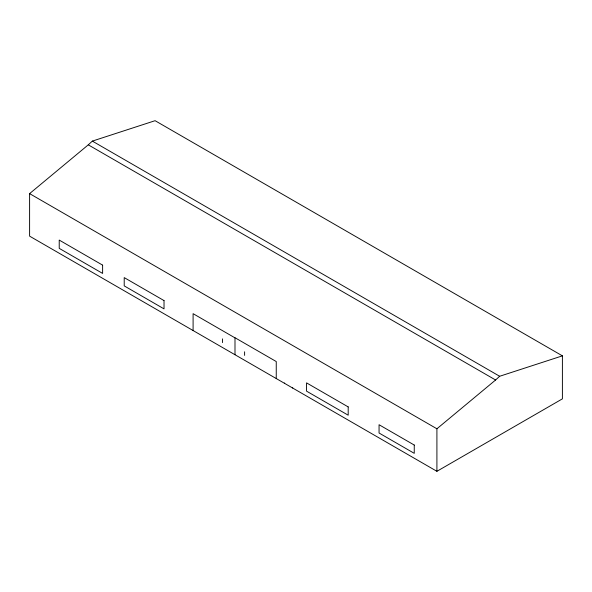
<?xml version="1.0" encoding="UTF-8"?>
<svg xmlns="http://www.w3.org/2000/svg" width="592" height="592" viewBox="0 0 592 592"><rect width="100%" height="100%" fill="white"/><g stroke="black" fill="none" stroke-linecap="round" stroke-linejoin="round"><path stroke-width="0.89" d="M88.282 144.84L92.345 141.103L155.089 120.694L562.4 355.851L562.4 398.853L436.911 471.306L29.6 236.149L29.6 193.621L88.282 144.84L495.593 379.997L499.655 376.268L562.4 355.851M436.911 471.306L436.911 428.786L495.593 379.997M92.345 141.103L499.655 376.268M29.6 193.621L436.911 428.786M234.994 337.862L193.096 313.671L193.096 330.536M292.685 387.634L292.685 388.034M284.626 382.98L284.626 383.387M276.249 378.547L276.249 361.542L234.994 337.729L234.994 354.726M244.6 351.796L244.6 355.385M222.451 338.868L222.451 342.598M102.616 265.135L59.222 240.078L59.222 248.359L102.616 273.415L102.616 265.135M164.028 300.588L124.216 277.604L124.216 285.884L164.028 308.869L164.028 300.588M348.192 406.911L306.545 382.869L306.545 391.149L348.192 415.192L348.192 406.911M414.252 445.051L379.058 424.73L379.058 433.011L414.252 453.331L414.252 445.051"/></g></svg>
